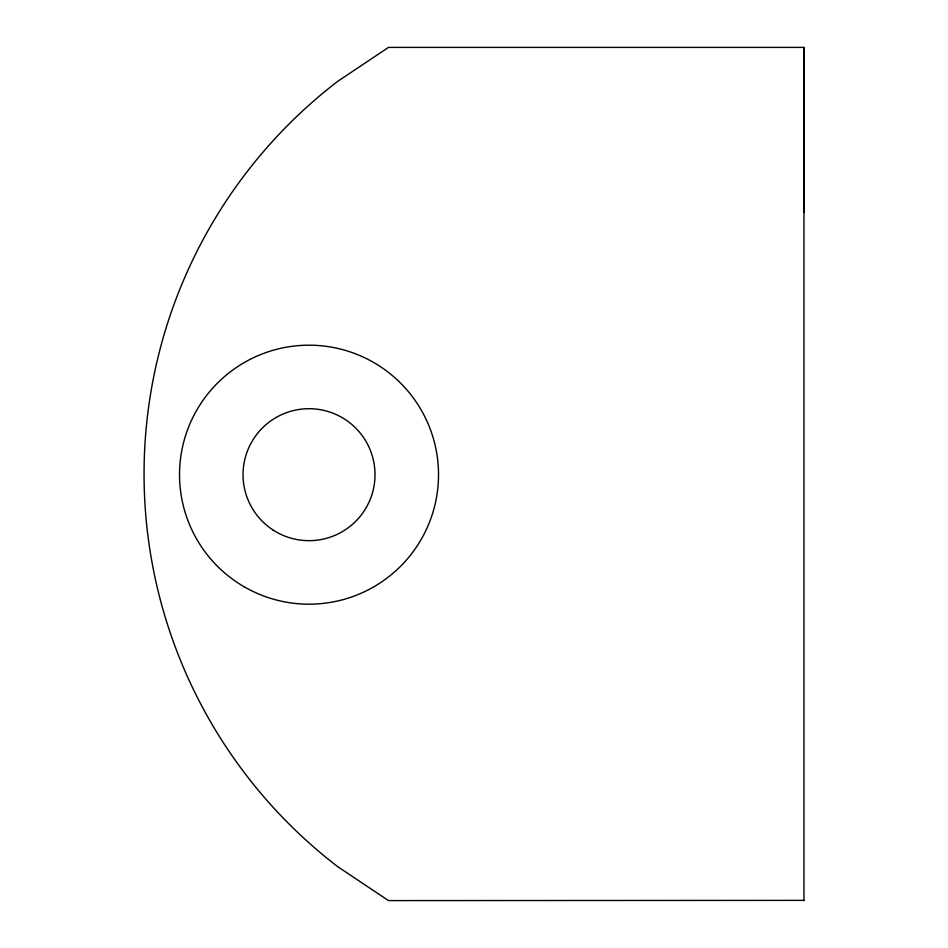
<?xml version="1.0" encoding="UTF-8"?>
<svg xmlns="http://www.w3.org/2000/svg" width="948" height="948" viewBox="0 0 948 948"><rect width="100%" height="100%" fill="white"/><g stroke="black" fill="none" stroke-linecap="round" stroke-linejoin="round"><path stroke-width="1.42" d="M803.94 212.376L803.951 47.4L388.49 47.4L337.689 81.35A494.927 494.927 0 0 0 337.689 866.65L388.49 900.6L803.951 900.375M803.951 47.4L803.951 900.6M272.668 529.754A65.993 65.993 0 0 0 374.887 478.633A65.993 65.993 0 0 0 279.506 415.662A65.993 65.993 0 0 0 272.668 529.754M244.276 586.836A129.497 129.497 0 0 0 438.521 474.687A129.497 129.497 0 0 0 244.276 362.539A129.497 129.497 0 0 0 244.276 586.836"/></g></svg>
